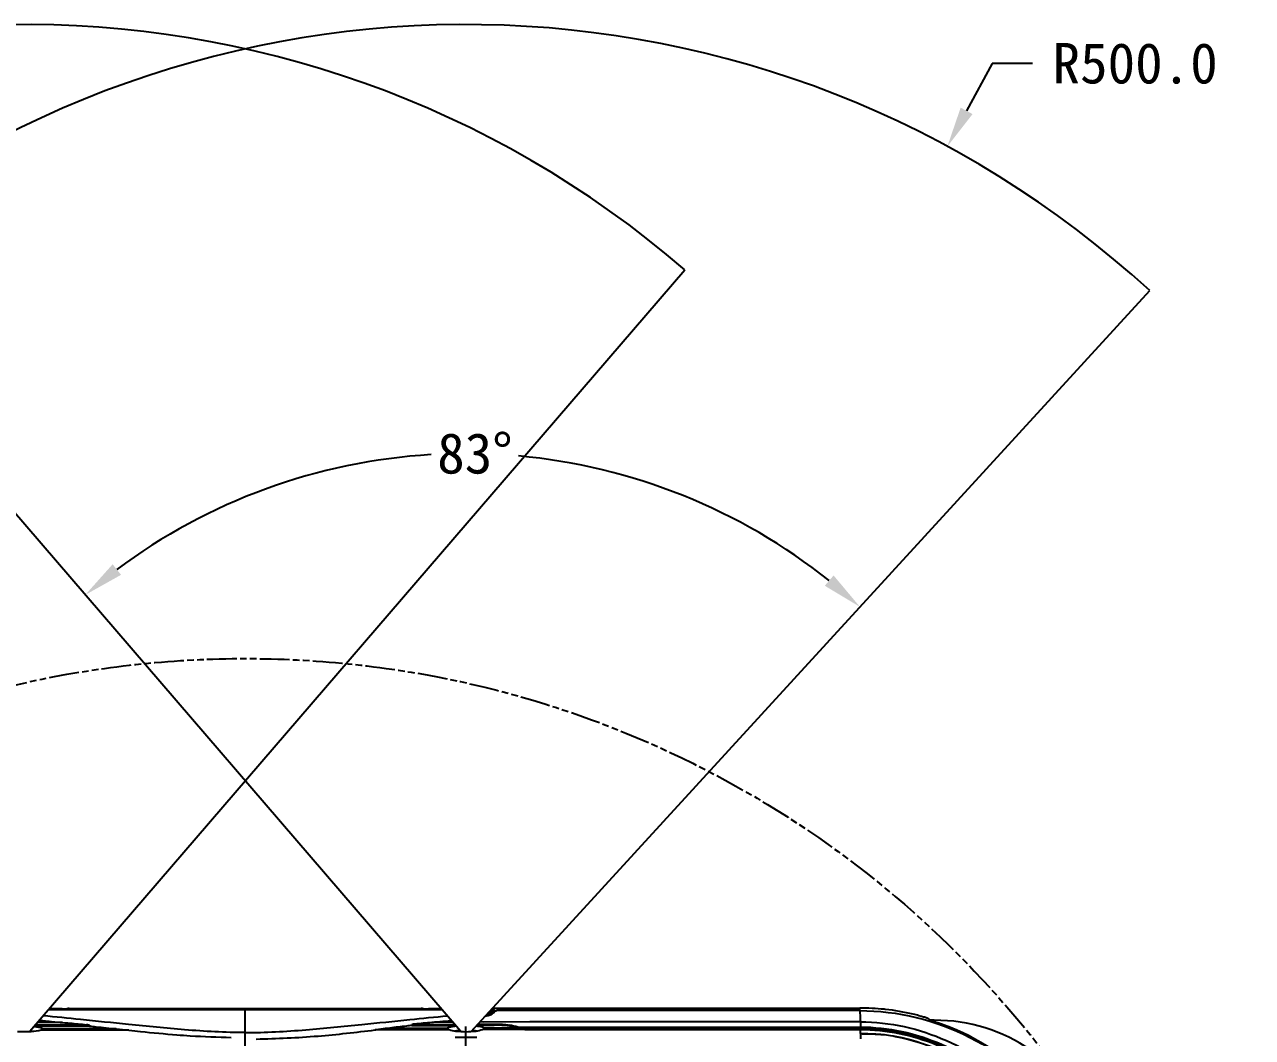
# Model space of a CAD drawing. Header units: millimetres. Extents: x 0 to 5940, y 0 to 4200.
# Drawn here: x 2515 to 3121, y 1795 to 2295 of the extents above; entities that cross this region are included whole.
import ezdxf

# ---------------------------------------------------------------- set-up
doc = ezdxf.new("R2010")
doc.units = ezdxf.units.MM
doc.header["$LTSCALE"] = 32.67
doc.header["$PDMODE"] = 3
doc.header["$PDSIZE"] = 8
doc.linetypes.add('PHANTOM', pattern=[0.8, 0.45, -0.05, 0.1, -0.05, 0.1, -0.05])
doc.layers.get('0').update_dxf_attribs({"linetype": 'CONTINUOUS'})
doc.layers.get('Defpoints').update_dxf_attribs({"linetype": 'CONTINUOUS'})
doc.layers.add('00_COMPONENTS', color=7, linetype='CONTINUOUS')
doc.layers.add('50_ALL_DETAILS', color=7, linetype='CONTINUOUS')
doc.styles.get("Standard").update_dxf_attribs({"font": 'simfang.ttf'})
doc.dimstyles.get("Standard").update_dxf_attribs({"dimtxt": 3, "dimasz": 3, "dimexe": 2.5, "dimexo": 0.5, "dimtad": 1, "dimdsep": 46, "dimtxsty": 'Standard', "dimblk": '_FILLED', "dimblk1": '_FILLED', "dimblk2": '_FILLED', "dimcen": 0.09, "dimclrt": 3, "dimazin": 2, "dimtol": 1, "dimtp": 0.01, "dimtm": 0.01, "dimtfac": 1, "dimtofl": 0, "dimtmove": 0, "dimatfit": 3, "dimldrblk": '_FILLED', "dimfxl": 1, "dimtolj": 1, "dimarcsym": 0})

# ---------------------------------------------------------------- blocks, each defined once
blk = doc.blocks.new('_FILLED')
at = {"color": 0, "linetype": 'ByBlock'}
blk.add_solid([(0, 0), (-1, 0.167), (-1, -0.167)], dxfattribs=at)
blk = doc.blocks.new('*D4')
at = {"color": 4, "lineweight": -2, "transparency": 16777216}
for p, q in [((2992.85, 2275.85), (2980.22, 2252.49)), ((3012.85, 2275.85), (2992.85, 2275.85)), ((2732.86, 1789.75), (2732.86, 1800.44)), ((2727.52, 1795.09), (2738.21, 1795.09))]:
    blk.add_line(p, q, dxfattribs=at)
at = {"layer": 'Defpoints', "color": 0, "transparency": 16777216}
for p in [(2970.71, 2234.9), (2732.86, 1795.09)]:
    blk.add_point(p, dxfattribs=at)
at = {"color": 4, "lineweight": -2, "transparency": 16777216, "xscale": 20, "yscale": 20, "zscale": 20, "rotation": 241.595822540997}
blk.add_blockref('_FILLED', (2970.71, 2234.9), dxfattribs=at)
at = {"color": 3, "transparency": 16777216, "insert": (3063.48, 2275.85), "char_height": 20, "attachment_point": 5}
blk.add_mtext('\\A1;R500.0', dxfattribs=at)
blk = doc.blocks.new('*D5')
at = {"color": 4, "lineweight": -2, "transparency": 16777216}
for start, end in [(93.40352, 126.74625), (51.47666, 84.81438)]:
    blk.add_arc((2732.86, 1795.09), 288.18, start, end, dxfattribs=at)
at = {"layer": 'Defpoints', "color": 0, "transparency": 16777216}
for p in [(2406.66, 2174.03), (3070.66, 2163.73), (2806.28, 2073.76), (2730.26, 1798.12), (2735.46, 1797.93)]:
    blk.add_point(p, dxfattribs=at)
at = {"color": 4, "lineweight": -2, "transparency": 16777216, "xscale": 20, "yscale": 20, "zscale": 20}
for p, rotation in [((2544.85, 2013.5), 218.7348510125671), ((2927.55, 2007.56), 319.4880566512157)]:
    blk.add_blockref('_FILLED', p, dxfattribs=dict(at, rotation=rotation))
at = {"color": 3, "transparency": 16777216, "insert": (2737.33, 2083.24), "char_height": 20, "attachment_point": 5}
blk.add_mtext('\\A1;83°', dxfattribs=at)

msp = doc.modelspace()

# ---------------------------------------------------------------- linework, layer by layer
at = {"color": 7}
for p, q in [((2526.61079, 1808.74438), (2721.1119, 1808.74438)), ((2742.75567, 1805.62556), (2742.74674, 1805.88122))]:
    msp.add_line(p, q, dxfattribs=at)
at = {"color": 4}
msp.add_line((2623.86005, 1788.2868), (2623.85997, 1808.7467), dxfattribs=at)
at = {"color": 7}
for centre, radius, start, end in [((2526.41077, 1518.77855), 290.34664, 88.20092301, 89.89592202), ((2721.30952, 1518.76271), 290.36249, 90.10359458, 91.79903962)]:
    msp.add_arc(centre, radius, start, end, dxfattribs=at)
at = {"color": 4}
for points, knots in [([(2534.97842, 1808.74752), (2534.33432, 1808.80124), (2531.64887, 1808.98822), (2528.9569, 1809.06363), (2526.91176, 1809.09294)], [0, 0, 0, 0, 0.24012265, 1, 1, 1, 1]), ([(2712.74161, 1808.74439), (2713.38612, 1808.79811), (2716.07332, 1808.98512), (2718.76704, 1809.0606), (2720.81352, 1809.08994)], [0, 0, 0, 0, 0.240117793, 1, 1, 1, 1])]:
    msp.add_open_spline(points, degree=3, knots=knots, dxfattribs=at)
at = {"color": 7}
for points, knots in [([(2623.86005, 1797.38702), (2613.86457, 1797.38355), (2594.62215, 1798.49984), (2567.55364, 1801.20979), (2544.25266, 1803.68104), (2530.14312, 1805.06614), (2523.95401, 1805.66737)], [0, 0, 0, 0, 0.299032122, 0.575857693, 0.813970306, 1, 1, 1, 1]), ([(2623.85997, 1797.38702), (2633.85582, 1797.38355), (2653.09887, 1798.50004), (2680.16818, 1801.20986), (2703.46961, 1803.68114), (2717.57934, 1805.06615), (2723.76847, 1805.66761)], [0, 0, 0, 0, 0.299035872, 0.57586272, 0.813973527, 1, 1, 1, 1])]:
    msp.add_open_spline(points, degree=3, knots=knots, dxfattribs=at)
at = {"layer": '00_COMPONENTS', "color": 7}
for p, q in [((2730.26008, 1798.11745), (2406.658, 2174.02818)), ((2517.4623, 1798.11729), (2841.068, 2174.02491)), ((2735.46469, 1797.93442), (3070.66099, 2163.72996)), ((2536.85997, 1809.29438), (2710.85997, 1809.29438)), ((2746.05765, 1809.49438), (2927.42958, 1809.49438)), ((2747.03023, 1808.05384), (2747.13672, 1808.15793)), ((2927.42748, 1808.20592), (2748.1233, 1808.20639)), ((2792.85997, 1808.70812), (2792.85997, 1808.78668)), ((2792.86371, 1808.70056), (2792.85997, 1808.70812)), ((2814.85997, 1808.70812), (2814.85617, 1808.70056)), ((2814.85997, 1808.78668), (2814.85997, 1808.70812)), ((2872.85997, 1808.70812), (2872.85997, 1808.78668)), ((2872.86371, 1808.70056), (2872.85997, 1808.70812)), ((2894.85997, 1808.70812), (2894.85617, 1808.70056)), ((2894.85997, 1808.78668), (2894.85997, 1808.70812)), ((2533.65839, 1802.34827), (2534.7419, 1802.26053)), ((2964.24368, 1803.49438), (2962.34684, 1803.49438)), ((2966.05063, 1802.22418), (2965.41778, 1802.44043)), ((2517.4623, 1797.7387), (2517.4623, 1798.11729)), ((2519.64635, 1800.65434), (2546.92152, 1800.59436)), ((2546.90563, 1801.10497), (2520.08502, 1801.1639)), ((2546.90563, 1801.10497), (2546.92152, 1800.59436)), ((2687.99307, 1798.69971), (2688.41179, 1798.75105)), ((2689.7438, 1798.91524), (2688.41179, 1798.75105)), ((2690.80094, 1799.04564), (2689.7438, 1798.91524)), ((2693.06627, 1799.32616), (2690.80094, 1799.04564)), ((2693.70608, 1799.40532), (2693.06627, 1799.32616)), ((2693.70533, 1799.40748), (2693.86661, 1799.42751)), ((2723.86234, 1799.46875), (2693.70608, 1799.40532)), ((2695.29964, 1799.60511), (2693.86683, 1799.42751)), ((2706.09909, 1800.87207), (2706.11901, 1801.39286)), ((2706.10272, 1800.87248), (2724.02177, 1800.90903)), ((2723.86297, 1799.46825), (2723.86326, 1799.47635)), ((2727.85039, 1800.92774), (2724.02174, 1800.92006)), ((2727.85042, 1800.91662), (2724.02177, 1800.90903)), ((2730.26008, 1797.74527), (2730.26008, 1798.11745)), ((2735.46469, 1797.75559), (2735.46469, 1797.93442)), ((2741.86202, 1799.51297), (2741.8624, 1799.50511)), ((2758.46336, 1799.54202), (2741.86225, 1799.50702)), ((2927.75768, 1799.44737), (2764.53882, 1799.37685))]:
    msp.add_line(p, q, dxfattribs=at)
at = {"layer": '00_COMPONENTS', "color": 4}
for p, q in [((2744.35082, 1807.63173), (2744.35082, 1806.04118)), ((2744.75476, 1808.0508), (2744.75476, 1806.16732)), ((2745.19696, 1808.55512), (2745.2399, 1808.55063)), ((2745.49304, 1807.96702), (2745.49304, 1806.43659)), ((2746.09876, 1807.87989), (2746.09876, 1806.73375)), ((2746.3131, 1807.83495), (2746.3131, 1806.87793)), ((2746.45729, 1807.79008), (2746.45729, 1807.00435)), ((2746.58096, 1807.72419), (2746.58096, 1807.3141)), ((2746.58096, 1807.72419), (2746.76389, 1807.72419)), ((2747.08066, 1808.22217), (2747.08066, 1808.22402)), ((2747.08066, 1808.22402), (2747.13673, 1808.22402)), ((2792.85997, 1808.78668), (2792.9809, 1808.6658)), ((2814.85997, 1808.78668), (2814.73905, 1808.6658)), ((2872.85997, 1808.78668), (2872.9809, 1808.6658)), ((2894.85997, 1808.78668), (2894.73905, 1808.6658)), ((2927.42958, 1808.22402), (2927.42958, 1809.49438)), ((2533.65814, 1802.33968), (2521.11935, 1802.3654)), ((2726.42171, 1802.57749), (2718.70899, 1802.56084)), ((2726.42171, 1802.57627), (2718.70899, 1802.56084)), ((2771.95341, 1802.65132), (2739.74267, 1802.6033)), ((2743.92531, 1807.16739), (2743.92531, 1805.91918)), ((2964.24368, 1803.49438), (2964.24368, 1802.83911)), ((2566.39266, 1798.51764), (2523.05536, 1798.64436)), ((2560.16452, 1799.16306), (2523.85996, 1799.24657)), ((2724.6625, 1798.77721), (2687.99307, 1798.69971)), ((2764.49334, 1798.86132), (2741.0626, 1798.81176)), ((2754.40799, 1800.57226), (2754.43192, 1801.0867)), ((2758.49049, 1800.05351), (2758.46335, 1799.54072)), ((2758.4923, 1800.06485), (2927.75624, 1800.13819)), ((2927.76085, 1796.99036), (2927.75553, 1794.26511)), ((2927.75768, 1799.44737), (2927.75768, 1798.92235)), ((2937.70416, 1796.39885), (2937.49101, 1796.41769)), ((2943.79641, 1795.59723), (2943.75128, 1795.60449)), ((2943.84112, 1795.58979), (2943.79641, 1795.59723)), ((2943.88543, 1795.58216), (2943.84112, 1795.58979))]:
    msp.add_line(p, q, dxfattribs=at)
for points in [[(2771.95341, 1802.65031), (2764.38412, 1802.64177), (2741.45385, 1802.60635)], [(2943.95126, 1795.57031), (2943.9294, 1795.57431), (2943.88543, 1795.58216)]]:
    msp.add_lwpolyline(points, dxfattribs=at)
at = {"layer": '00_COMPONENTS', "color": 7}
for centre, radius, start, end in [((2514.85999, 1795.09439), 500, 49.27599242, 132.4999977), ((2732.86236, 1795.09452), 500, 47.49945119, 130.72345647), ((2536.85997, 1806.29438), 3, 90, 125.20636085), ((2710.85997, 1806.29438), 3, 54.79363915, 90), ((2748.13617, 1790.16894), 18.03676, 90.05490076, 91.09286957), ((2927.42958, 1689.49438), 120, 84.17694757, 90), ((2934.93684, 1763.081), 46.03143, 83.53224977, 84.18028444), ((2578.95295, 2339.16247), 538.72171, 264.96598761, 265.17699995), ((2747.35515, 1418.46995), 385.13682, 95.92780773, 96.14637265), ((2964.24368, 1718.99438), 84.5, 21.49767739, 90), ((2927.42958, 1689.49438), 119.16205, 20.15358484, 71.08861919), ((2515.37966, 1746.73001), 51.30881, 85.64913787, 87.67728512), ((2479.3138, 1168.16945), 636.53442, 83.90399172, 84.03447219), ((2692.96816, 3041.47383), 1249.38068, 263.8999433, 264.18750775), ((2732.4611, 1743.10651), 55.21492, 92.42332745, 93.2549714), ((2733.51632, 1743.91736), 54.405, 86.95541018, 87.61647809), ((2764.74888, 1832.9256), 33.54494, 265.03966551, 269.64046268)]:
    msp.add_arc(centre, radius, start, end, dxfattribs=at)
at = {"layer": '00_COMPONENTS', "color": 4}
for centre, radius, start, end in [((2746.95713, 1807.78918), 0.49984, 175.61617601, 179.89731734), ((2747.07998, 1807.7237), 0.49902, 175.65336822, 179.94365434), ((2605.74066, 1798.47424), 322.01844, 0.17103916, 0.29372236), ((2372.78232, 1797.38991), 554.97872, 359.95873584, 0.15825437), ((2931.40047, 1726.96483), 69.71958, 83.25910558, 84.81252389), ((2928.96169, 1707.35591), 89.4793, 80.48620267, 83.18211096)]:
    msp.add_arc(centre, radius, start, end, dxfattribs=at)
at = {"layer": '00_COMPONENTS', "color": 7}
for centre, major_axis, ratio, start_param, end_param in [((2926.58694, 1689.49438), (120.09318, 0), 0.999975384, 1.341697503, 1.457851704), ((2836.49002, 1689.49438), (182.00391, 0), 0.866223259, 0.809393837, 0.815472091)]:
    msp.add_ellipse(centre, major_axis=major_axis, ratio=ratio, start_param=start_param, end_param=end_param, dxfattribs=at)
at = {"layer": '00_COMPONENTS', "color": 4}
for points, knots in [([(2744.75476, 1808.0508), (2744.81967, 1808.04396), (2745.06594, 1808.01758), (2745.31202, 1807.98945), (2745.49304, 1807.96702)], [0, 0, 0, 0, 0.263528517, 1, 1, 1, 1]), ([(2745.2399, 1808.55063), (2745.30515, 1808.54378), (2745.55272, 1808.51739), (2745.80012, 1808.48926), (2745.9821, 1808.46685)], [0, 0, 0, 0, 0.263535004, 1, 1, 1, 1]), ([(2745.9821, 1808.46685), (2745.85709, 1808.46616), (2745.59626, 1808.35609), (2745.49372, 1808.09396), (2745.49304, 1807.96702)], [0, 0, 0, 0, 0.496177161, 1, 1, 1, 1]), ([(2745.49304, 1807.96702), (2745.54963, 1807.96001), (2745.75197, 1807.9342), (2745.95409, 1807.9058), (2746.09876, 1807.87989)], [0, 0, 0, 0, 0.279524025, 1, 1, 1, 1]), ([(2745.9821, 1808.46685), (2746.03922, 1808.45982), (2746.2434, 1808.43395), (2746.44736, 1808.40555), (2746.59338, 1808.37972)], [0, 0, 0, 0, 0.279572138, 1, 1, 1, 1]), ([(2746.59338, 1808.37972), (2746.46711, 1808.37923), (2746.20407, 1808.27076), (2746.09925, 1808.00709), (2746.09876, 1807.87989)], [0, 0, 0, 0, 0.49815396, 1, 1, 1, 1]), ([(2746.09876, 1807.87989), (2746.11889, 1807.87628), (2746.19066, 1807.86295), (2746.26213, 1807.84778), (2746.3131, 1807.83495)], [0, 0, 0, 0, 0.280027875, 1, 1, 1, 1]), ([(2746.81035, 1808.33477), (2746.68348, 1808.33443), (2746.41931, 1808.22676), (2746.31344, 1807.96228), (2746.3131, 1807.83495)], [0, 0, 0, 0, 0.499090677, 1, 1, 1, 1]), ([(2746.3131, 1807.83495), (2746.32725, 1807.83138), (2746.37592, 1807.81852), (2746.42411, 1807.80343), (2746.45729, 1807.79008)], [0, 0, 0, 0, 0.289794558, 1, 1, 1, 1]), ([(2746.45729, 1807.79008), (2746.47021, 1807.7849), (2746.51318, 1807.76653), (2746.55478, 1807.74406), (2746.58096, 1807.72419)], [0, 0, 0, 0, 0.297505677, 1, 1, 1, 1]), ([(2746.95621, 1808.28991), (2746.83473, 1808.2897), (2746.5827, 1808.19294), (2746.46804, 1807.94869), (2746.45875, 1807.82739)], [0, 0, 0, 0, 0.49964736, 1, 1, 1, 1]), ([(2747.08066, 1808.22402), (2746.95899, 1808.22391), (2746.70655, 1808.12744), (2746.59161, 1807.88289), (2746.5824, 1807.76152)], [0, 0, 0, 0, 0.499921069, 1, 1, 1, 1]), ([(2746.59338, 1808.37972), (2746.61375, 1808.37611), (2746.6864, 1808.36279), (2746.75875, 1808.34762), (2746.81035, 1808.33477)], [0, 0, 0, 0, 0.280055109, 1, 1, 1, 1]), ([(2746.81035, 1808.33477), (2746.82466, 1808.33121), (2746.87389, 1808.31836), (2746.92264, 1808.30327), (2746.95621, 1808.28991)], [0, 0, 0, 0, 0.289857735, 1, 1, 1, 1]), ([(2746.95621, 1808.28991), (2746.96921, 1808.28473), (2747.01243, 1808.26638), (2747.05431, 1808.24392), (2747.08066, 1808.22402)], [0, 0, 0, 0, 0.297580897, 1, 1, 1, 1]), ([(2927.42735, 1808.20689), (2927.45711, 1807.79988), (2927.58389, 1805.96713), (2927.68538, 1804.13271), (2927.75677, 1802.70548)], [0, 0, 0, 0, 0.222140804, 1, 1, 1, 1]), ([(2927.75628, 1802.70545), (2915.13478, 1802.70546), (2863.20049, 1802.7058), (2811.26617, 1802.69829), (2771.95341, 1802.65132)], [0, 0, 0, 0, 0.243028275, 1, 1, 1, 1]), ([(2927.7563, 1802.70545), (2927.7632, 1802.56734), (2927.78773, 1801.70724), (2927.75253, 1800.84693), (2927.75627, 1800.12498)], [0, 0, 0, 0, 0.160747652, 1, 1, 1, 1]), ([(2927.75677, 1802.70548), (2942.25769, 1802.70565), (2971.4881, 1796.0703), (2995.87909, 1778.94442), (3005.94004, 1768.48072)], [0, 0, 0, 0, 0.49974149, 1, 1, 1, 1]), ([(2927.75627, 1800.12547), (2941.43634, 1800.12544), (2969.02287, 1794.03353), (2992.24472, 1778.19853), (3001.9153, 1768.47936)], [0, 0, 0, 0, 0.499441681, 1, 1, 1, 1]), ([(2928.92946, 1796.64904), (2928.80244, 1796.66669), (2928.40235, 1796.73591), (2928.00393, 1796.85396), (2927.76085, 1796.99036)], [0, 0, 0, 0, 0.31511024, 1, 1, 1, 1]), ([(2937.49101, 1796.41769), (2936.07026, 1796.5297), (2933.21721, 1796.6093), (2930.34769, 1796.4678), (2928.92946, 1796.64904)], [0, 0, 0, 0, 0.49919165, 1, 1, 1, 1]), ([(3025.8244, 1723.70808), (3022.51729, 1732.54239), (3014.49744, 1749.82019), (2990.12034, 1778.80787), (2963.25594, 1792.06234), (2944.8904, 1795.40527)], [0, 0, 0, 0, 0.251389957, 0.502516594, 1, 1, 1, 1]), ([(2944.89046, 1795.40559), (2963.26867, 1792.07837), (2990.17159, 1778.86901), (3014.61134, 1749.90843), (3022.69585, 1732.64268), (3026.0011, 1723.80088)], [0, 0, 0, 0, 0.497432986, 0.748595915, 1, 1, 1, 1])]:
    msp.add_open_spline(points, degree=3, knots=knots, dxfattribs=at)
at = {"layer": '00_COMPONENTS', "color": 7}
for points in [[(2747.03023, 1808.05382), (2746.82921, 1807.85674), (2746.65131, 1807.59419), (2746.62265, 1807.31414)], [(2519.43796, 1800.40885), (2520.11876, 1800.35452), (2520.79906, 1800.28494), (2521.47434, 1800.18281)], [(2706.11912, 1801.39313), (2713.21278, 1801.41035), (2720.30645, 1801.426), (2727.40012, 1801.43998)], [(2729.32603, 1798.23235), (2728.67025, 1798.19494), (2728.01482, 1798.14567), (2727.36173, 1798.07551)], [(2738.3622, 1798.09685), (2737.71171, 1798.16418), (2737.05898, 1798.21076), (2736.40593, 1798.24557)], [(2754.40753, 1800.57235), (2755.77846, 1800.31357), (2757.12292, 1799.92571), (2758.46337, 1799.5389)], [(2758.49048, 1800.05346), (2757.14885, 1800.43843), (2755.80401, 1800.8269), (2754.43262, 1801.08663)], [(2764.53882, 1799.37685), (2764.51656, 1799.2046), (2764.51455, 1799.03018), (2764.49336, 1798.8578)]]:
    msp.add_open_spline(points, degree=3, dxfattribs=at)
for points, knots in [([(2747.13673, 1808.15796), (2747.18352, 1808.20356), (2747.43905, 1808.16041), (2747.6383, 1808.19947), (2747.79215, 1808.20241)], [0, 0, 0, 0, 0.298016262, 1, 1, 1, 1]), ([(2792.85997, 1808.78668), (2792.85968, 1808.80666), (2792.96376, 1808.82216), (2793.09383, 1808.85077), (2793.37236, 1808.87377), (2793.72802, 1808.90039), (2794.19112, 1808.92483), (2794.98499, 1808.9591), (2796.18288, 1808.99533), (2797.82867, 1809.02973), (2799.70656, 1809.05534), (2801.74383, 1809.07119), (2803.86239, 1809.07653), (2805.98087, 1809.07116), (2808.01786, 1809.05529), (2809.89531, 1809.02966), (2811.54049, 1808.99524), (2812.73779, 1808.959), (2813.53113, 1808.92473), (2813.99378, 1808.90027), (2814.34904, 1808.87367), (2814.62708, 1808.85061), (2814.75679, 1808.82214), (2814.86029, 1808.80651), (2814.85997, 1808.78668)], [0, 0, 0, 0, 0.002721832, 0.010027782, 0.022003419, 0.038565616, 0.059559751, 0.084789047, 0.146946552, 0.2226559, 0.309010131, 0.402693728, 0.500111071, 0.597524142, 0.691195087, 0.777528769, 0.853210461, 0.915334358, 0.940544486, 0.961520298, 0.978058133, 0.990021313, 0.997298622, 1, 1, 1, 1]), ([(2814.85624, 1808.70056), (2814.83649, 1808.6808), (2814.74023, 1808.66858), (2814.56632, 1808.63765), (2814.28227, 1808.61581), (2813.9067, 1808.58936), (2813.43544, 1808.5656), (2812.63467, 1808.53229), (2811.43914, 1808.4971), (2809.80484, 1808.46368), (2807.94967, 1808.43885), (2805.94269, 1808.4235), (2803.85837, 1808.41833), (2801.77412, 1808.42352), (2799.76731, 1808.43889), (2797.91243, 1808.46372), (2796.27852, 1808.49715), (2795.08337, 1808.53236), (2794.28293, 1808.56568), (2793.81197, 1808.58944), (2793.43665, 1808.61588), (2793.15291, 1808.63774), (2792.97928, 1808.66862), (2792.88335, 1808.6809), (2792.8637, 1808.70056)], [0, 0, 0, 0, 0.003807425, 0.012113331, 0.024924702, 0.0421452, 0.063617619, 0.089147058, 0.151393002, 0.226575932, 0.311904842, 0.404212378, 0.500073371, 0.595931635, 0.688231088, 0.773546859, 0.848712092, 0.910936585, 0.936453274, 0.957914905, 0.975117865, 0.98792298, 0.996211854, 1, 1, 1, 1]), ([(2872.85997, 1808.78668), (2872.85968, 1808.80666), (2872.96376, 1808.82216), (2873.09383, 1808.85077), (2873.37236, 1808.87377), (2873.72802, 1808.90039), (2874.19112, 1808.92483), (2874.98499, 1808.9591), (2876.18288, 1808.99533), (2877.82867, 1809.02973), (2879.70656, 1809.05534), (2881.74383, 1809.07119), (2883.86239, 1809.07653), (2885.98087, 1809.07116), (2888.01786, 1809.05529), (2889.89531, 1809.02966), (2891.54049, 1808.99524), (2892.73779, 1808.959), (2893.53113, 1808.92473), (2893.99378, 1808.90027), (2894.34904, 1808.87367), (2894.62708, 1808.85061), (2894.75679, 1808.82214), (2894.86029, 1808.80651), (2894.85997, 1808.78668)], [0, 0, 0, 0, 0.002721832, 0.010027782, 0.022003419, 0.038565616, 0.059559751, 0.084789047, 0.146946552, 0.2226559, 0.309010131, 0.402693728, 0.500111071, 0.597524142, 0.691195087, 0.777528769, 0.853210461, 0.915334358, 0.940544486, 0.961520298, 0.978058133, 0.990021313, 0.997298622, 1, 1, 1, 1]), ([(2894.85624, 1808.70056), (2894.83649, 1808.6808), (2894.74023, 1808.66858), (2894.56632, 1808.63765), (2894.28227, 1808.61581), (2893.9067, 1808.58936), (2893.43544, 1808.5656), (2892.63467, 1808.53229), (2891.43914, 1808.4971), (2889.80484, 1808.46368), (2887.94967, 1808.43885), (2885.94269, 1808.4235), (2883.85837, 1808.41833), (2881.77412, 1808.42352), (2879.76731, 1808.43889), (2877.91243, 1808.46372), (2876.27852, 1808.49715), (2875.08337, 1808.53236), (2874.28293, 1808.56568), (2873.81197, 1808.58944), (2873.43665, 1808.61588), (2873.15291, 1808.63774), (2872.97928, 1808.66862), (2872.88335, 1808.6809), (2872.8637, 1808.70056)], [0, 0, 0, 0, 0.003807425, 0.012113331, 0.024924702, 0.0421452, 0.063617619, 0.089147058, 0.151393002, 0.226575932, 0.311904842, 0.404212378, 0.500073371, 0.595931635, 0.688231088, 0.773546859, 0.848712092, 0.910936585, 0.936453274, 0.957914905, 0.975117865, 0.98792298, 0.996211854, 1, 1, 1, 1]), ([(2927.42748, 1808.20689), (2946.08032, 1808.20675), (2983.93504, 1799.14563), (3013.28777, 1773.58053), (3024.11336, 1758.39105)], [0, 0, 0, 0, 0.5000053, 1, 1, 1, 1]), ([(2522.04447, 1803.48153), (2522.78816, 1803.39715), (2525.99734, 1803.04487), (2529.21128, 1802.73643), (2531.68169, 1802.51872)], [0, 0, 0, 0, 0.231833218, 1, 1, 1, 1]), ([(2534.7419, 1802.26053), (2535.59445, 1802.19169), (2539.17302, 1801.88904), (2542.74768, 1801.54108), (2545.46887, 1801.25678)], [0, 0, 0, 0, 0.238164083, 1, 1, 1, 1]), ([(2718.70964, 1802.56087), (2717.83127, 1802.48575), (2714.11885, 1802.17723), (2710.40849, 1801.84105), (2707.58003, 1801.54737)], [0, 0, 0, 0, 0.236649519, 1, 1, 1, 1]), ([(2725.86482, 1803.22562), (2725.29837, 1803.16822), (2722.91487, 1802.93214), (2720.52938, 1802.71631), (2718.71021, 1802.56078)], [0, 0, 0, 0, 0.237709722, 1, 1, 1, 1]), ([(2738.69614, 1801.46111), (2741.48996, 1801.46623), (2746.7202, 1801.44071), (2752.02019, 1801.54352), (2754.43227, 1801.08664)], [0, 0, 0, 0, 0.532279842, 1, 1, 1, 1]), ([(2742.45285, 1805.5557), (2742.74243, 1805.6204), (2743.70858, 1805.84812), (2744.66943, 1806.11387), (2745.3188, 1806.36547)], [0, 0, 0, 0, 0.298770716, 1, 1, 1, 1]), ([(2745.31872, 1806.36546), (2745.50606, 1806.43799), (2745.97397, 1806.64511), (2746.58755, 1806.97188), (2746.62254, 1807.3141)], [0, 0, 0, 0, 0.368671527, 1, 1, 1, 1]), ([(2961.25821, 1804.27574), (2961.19773, 1804.32506), (2960.96676, 1804.40951), (2960.52311, 1804.58628), (2959.84035, 1804.81152), (2958.9549, 1805.09293), (2957.883, 1805.40931), (2956.16976, 1805.88537), (2954.80864, 1806.22564), (2953.8601, 1806.44683)], [0, 0, 0, 0, 0.030331113, 0.093404085, 0.187213594, 0.308849996, 0.454858501, 0.621442628, 1, 1, 1, 1]), ([(2965.41778, 1802.44043), (2965.0005, 1802.58264), (2964.23021, 1802.84415), (2963.31983, 1803.15109), (2962.72263, 1803.3592), (2962.40387, 1803.47003), (2962.19708, 1803.55495), (2962.08903, 1803.59382), (2962.06131, 1803.6167)], [0, 0, 0, 0, 0.371737012, 0.686052597, 0.809789556, 0.905499546, 0.969694373, 1, 1, 1, 1]), ([(2523.06, 1798.64526), (2521.50695, 1798.05171), (2517.51619, 1797.65982), (2513.59176, 1797.62066), (2511.32759, 1797.82335)], [0, 0, 0, 0, 0.422429432, 1, 1, 1, 1]), ([(2521.47434, 1800.18281), (2522.07313, 1800.09225), (2522.80304, 1799.98263), (2523.85999, 1799.53203), (2523.85999, 1799.26574)], [0, 0, 0, 0, 0.6945767, 1, 1, 1, 1]), ([(2523.85999, 1799.26556), (2523.85999, 1799.21059), (2523.7184, 1798.86967), (2523.33357, 1798.75204), (2523.06, 1798.64526)], [0, 0, 0, 0, 0.157669018, 1, 1, 1, 1]), ([(2546.91837, 1800.59494), (2547.98283, 1800.4813), (2552.4104, 1800.00063), (2556.83825, 1799.52234), (2560.20266, 1799.16734)], [0, 0, 0, 0, 0.240368614, 1, 1, 1, 1]), ([(2566.40194, 1798.51677), (2568.3108, 1798.32126), (2576.22203, 1797.52124), (2584.13986, 1796.77826), (2590.15479, 1796.31381)], [0, 0, 0, 0, 0.241313251, 1, 1, 1, 1]), ([(2590.15479, 1796.31381), (2592.34906, 1796.14437), (2601.27636, 1795.50587), (2610.22243, 1795.12472), (2616.97039, 1794.99113)], [0, 0, 0, 0, 0.24589746, 1, 1, 1, 1]), ([(2629.3363, 1794.2034), (2639.50981, 1794.4252), (2659.12597, 1795.27743), (2678.62291, 1797.53567), (2687.99309, 1798.69625)], [0, 0, 0, 0, 0.518711398, 1, 1, 1, 1]), ([(2706.10272, 1800.87248), (2705.23235, 1800.77902), (2701.62862, 1800.37985), (2698.02926, 1799.94246), (2695.29964, 1799.60511)], [0, 0, 0, 0, 0.241431458, 1, 1, 1, 1]), ([(2724.6625, 1798.77721), (2724.54557, 1798.82865), (2724.24218, 1798.97996), (2723.86929, 1799.23817), (2723.86234, 1799.46875)], [0, 0, 0, 0, 0.356390796, 1, 1, 1, 1]), ([(2723.86285, 1799.47635), (2723.86274, 1799.54917), (2724.09427, 1800.01975), (2724.66299, 1800.11266), (2725.0652, 1800.21843)], [0, 0, 0, 0, 0.149010494, 1, 1, 1, 1]), ([(2732.86238, 1797.66045), (2731.22541, 1797.65736), (2728.47059, 1797.84296), (2725.69809, 1798.3276), (2724.66248, 1798.78456)], [0, 0, 0, 0, 0.591196732, 1, 1, 1, 1]), ([(2725.0652, 1800.21843), (2725.26344, 1800.27056), (2726.25197, 1800.48656), (2727.26025, 1800.59526), (2728.06349, 1800.66305)], [0, 0, 0, 0, 0.202733306, 1, 1, 1, 1]), ([(2741.06257, 1798.81477), (2740.02772, 1798.35395), (2737.25514, 1797.86133), (2734.49989, 1797.66353), (2732.86238, 1797.66045)], [0, 0, 0, 0, 0.4089097, 1, 1, 1, 1]), ([(2737.96402, 1800.65695), (2738.929, 1800.57122), (2740.03384, 1800.44865), (2741.86211, 1799.92552), (2741.8625, 1799.51297)], [0, 0, 0, 0, 0.701337358, 1, 1, 1, 1]), ([(2754.40758, 1800.57366), (2751.92164, 1801.04473), (2746.46762, 1800.91883), (2741.08686, 1800.95238), (2738.21681, 1800.9471)], [0, 0, 0, 0, 0.46853137, 1, 1, 1, 1]), ([(2741.86225, 1799.50702), (2741.86064, 1799.44718), (2741.71946, 1799.09326), (2741.34011, 1798.93503), (2741.0626, 1798.81176)], [0, 0, 0, 0, 0.164681181, 1, 1, 1, 1]), ([(2758.46336, 1799.54202), (2758.82981, 1799.43573), (2760.81017, 1798.99385), (2762.84892, 1798.87273), (2764.49334, 1798.86132)], [0, 0, 0, 0, 0.188328133, 1, 1, 1, 1]), ([(2758.4923, 1800.06485), (2758.70936, 1800.00231), (2759.81088, 1799.72501), (2760.94268, 1799.58544), (2761.84839, 1799.5052)], [0, 0, 0, 0, 0.198996765, 1, 1, 1, 1]), ([(2764.49336, 1798.85687), (2778.58433, 1798.87581), (2833.00575, 1798.92738), (2887.42721, 1798.92159), (2927.75768, 1798.92138)], [0, 0, 0, 0, 0.258923254, 1, 1, 1, 1]), ([(2997.87627, 1771.47913), (2988.4366, 1780.13331), (2966.29652, 1794.11518), (2940.54078, 1799.43657), (2927.75768, 1799.43659)], [0, 0, 0, 0, 0.500454021, 1, 1, 1, 1]), ([(2927.75884, 1798.92279), (2940.56295, 1798.92245), (2966.34896, 1793.56052), (2988.47066, 1779.48432), (2997.87714, 1770.784)], [0, 0, 0, 0, 0.49982319, 1, 1, 1, 1])]:
    msp.add_open_spline(points, degree=3, knots=knots, dxfattribs=at)
at = {"layer": '00_COMPONENTS', "color": 4}
for points in [[(2927.76089, 1796.99022), (2931.00973, 1796.96015), (2934.25484, 1796.70616), (2937.49103, 1796.41809)], [(2944.8904, 1795.40527), (2944.57753, 1795.46101), (2944.26464, 1795.51677), (2943.9512, 1795.56917)]]:
    msp.add_open_spline(points, degree=3, dxfattribs=at)
at = {"layer": '50_ALL_DETAILS', "color": 6, "linetype": 'PHANTOM'}
msp.add_circle((2623.8691, 1484.49438), 497.55869, dxfattribs=at)

# ---------------------------------------------------------------- dimensions: what is measured, and where the dimension line sits
dim = msp.add_radius_dim(center=(2732.86236, 1795.09452), mpoint=(2970.70653, 2234.90147), dimstyle='Standard', override={"dimtxt": 20, "dimasz": 20, "dimtad": 0, "dimtih": 1, "dimtoh": 1, "dimdec": 1, "dimzin": 0, "dimcen": 5.346, "dimclrd": 4, "dimclre": 4, "dimadec": 0, "dimazin": 0, "dimtol": 0, "dimtdec": 1, "dimtzin": 0})
dim.commit()
dim.dimension.update_dxf_attribs({"geometry": '*D4', "text_midpoint": (3063.47715, 2275.8518), "dimtype": 164})
dim = msp.add_angular_dim_2l(base=(2806.27792, 2073.76433), line1=((2735.46469, 1797.93442), (3070.66099, 2163.72996)), line2=((2730.26008, 1798.11745), (2406.658, 2174.02818)), dimstyle='Standard', override={"dimtxt": 20, "dimasz": 20, "dimtad": 0, "dimtih": 1, "dimtoh": 1, "dimdec": 1, "dimzin": 0, "dimcen": 5.346, "dimclrd": 4, "dimclre": 4, "dimadec": 0, "dimazin": 0, "dimtol": 0, "dimtdec": 1, "dimtzin": 0})
dim.commit()
dim.dimension.update_dxf_attribs({"geometry": '*D5', "text_midpoint": (2737.33126, 2083.23812)})

doc.saveas('drawing.dxf')
